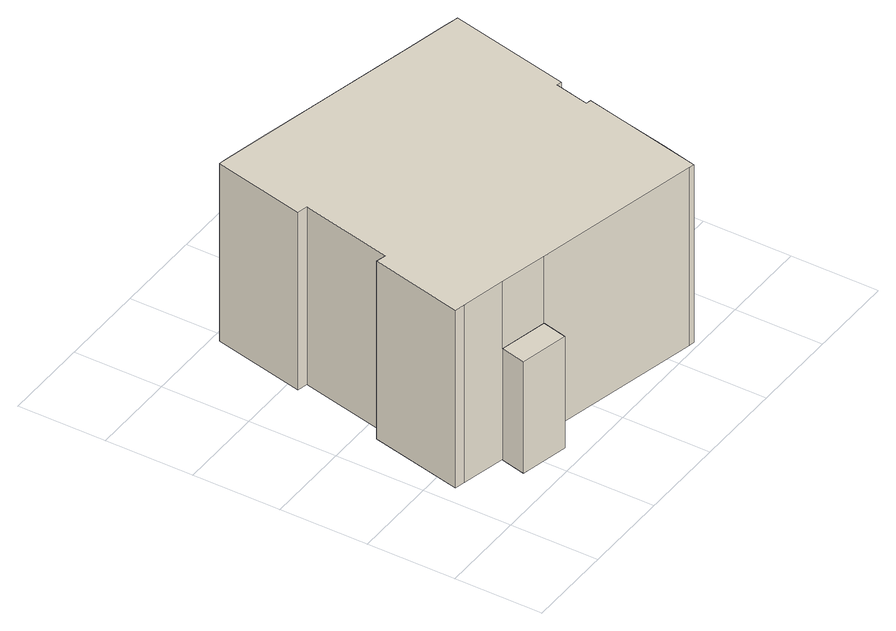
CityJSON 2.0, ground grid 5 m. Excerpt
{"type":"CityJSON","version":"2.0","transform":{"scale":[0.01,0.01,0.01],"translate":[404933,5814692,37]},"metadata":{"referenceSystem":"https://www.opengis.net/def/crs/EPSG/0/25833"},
"CityObjects":{
"building1":{"type":"Building","attributes":{"Gemeindeschluessel":"11000010","function":"31001_1010"},"address":[{"country":"Germany","locality":"Berlin","thoroughfareNumber":"7","thoroughfareName":"Willestraße"}],"children":["building1-1","building1-2","building1-3","building1-4","building1-5"]},
"building1-1":{"type":"BuildingPart","attributes":{"BezugspunktDach":"2200","measuredHeight":14.32,"storeysAboveGround":3},"parents":["building1"],"geometry":[{"type":"MultiSurface","lod":"1","boundaries":[[[0,1,2,3,4,5,6,7,8,9,10,11,12,13,14,15,16,17,18,19,20,21,22,23]],[[24,25,26,27,28,29,30,31,32,33,34,35,36,37,38,39,40,41,42,43,44,45,46,47]],[[24,47,23,22]],[[25,24,22,21]],[[26,25,21,20]],[[27,26,20,19]],[[28,27,19,18]],[[29,28,18,17]],[[30,29,17,16]],[[48,49,16,15]],[[31,30,50,51]],[[32,31,15,14]],[[52,53,14,13]],[[33,32,54,55,56]],[[34,33,13,12]],[[35,34,12,11]],[[36,35,11,10]],[[37,36,10,9]],[[38,37,9,8]],[[39,38,8,7]],[[40,39,7,6]],[[57,58,6,5]],[[41,40,59,60,61]],[[42,41,5,4]],[[43,42,4,3]],[[44,43,3,2]],[[62,63,2,1]],[[46,45,1,0]],[[47,46,0,23]],[[51,50,49,48]],[[56,55,54,53,52]],[[61,60,59,58,57]],[[64,45,44,65,63,62]]]}]},
"building1-2":{"type":"BuildingPart","attributes":{"BezugspunktDach":"2200","measuredHeight":7.97,"storeysAboveGround":3},"parents":["building1"],"geometry":[{"type":"Solid","lod":"1","boundaries":[[[[52,66,67,53]],[[68,69,56,55]],[[68,55,53,67]],[[69,68,67,66]],[[56,69,66,52]],[[56,52,53,55]]]]}]},
"building1-3":{"type":"BuildingPart","attributes":{"BezugspunktDach":"2200","measuredHeight":6.82,"storeysAboveGround":3},"parents":["building1"],"geometry":[{"type":"MultiSurface","lod":"1","boundaries":[[[70,63,62,71]],[[72,73,74,75]],[[72,75,71,62]],[[73,72,62,45,44]],[[74,73,63,70]],[[75,74,70,71]],[[44,45,62,63,76]]]}]},
"building1-4":{"type":"BuildingPart","attributes":{"BezugspunktDach":"2200","measuredHeight":7.96,"storeysAboveGround":3},"parents":["building1"],"geometry":[{"type":"Solid","lod":"1","boundaries":[[[[48,77,78,49]],[[79,80,51,50]],[[79,50,49,78]],[[80,79,78,77]],[[51,80,77,48]],[[51,48,49,50]]]]}]},
"building1-5":{"type":"BuildingPart","attributes":{"BezugspunktDach":"2200","measuredHeight":6.75,"storeysAboveGround":3},"parents":["building1"],"geometry":[{"type":"Solid","lod":"1","boundaries":[[[[81,82,58,57]],[[60,83,84,61]],[[83,60,58,82]],[[84,83,82,81]],[[61,84,81,57]],[[60,61,57,58]]]]}]}
},
"vertices":[
[157,367,1189],[409,310,1189],[683,249,1189],[1647,33,1189],[1676,27,1189],[1722,232,1189],[1783,504,1189],[1830,717,1189],[1801,723,1189],[1845,919,1189],[1874,912,1189],[2029,1606,1189],[2000,1612,1189],[1949,1624,1189],[1713,1676,1189],[1036,1828,1189],[761,1889,1189],[509,1945,1189],[451,1958,1189],[333,1432,1189],[392,1419,1189],[274,894,1189],[216,907,1189],[98,380,1189],[216,907,101],[274,894,101],[392,1419,101],[333,1432,101],[451,1958,101],[509,1945,101],[761,1889,101],[1036,1828,101],[1713,1676,101],[1949,1624,101],[2000,1612,101],[2029,1606,101],[1874,912,101],[1845,919,101],[1801,723,101],[1830,717,101],[1783,504,101],[1722,232,101],[1676,27,101],[1647,33,101],[683,249,101],[409,310,101],[157,367,101],[98,380,101],[1036,1828,941],[761,1889,941],[761,1889,146],[1036,1828,146],[1949,1624,937],[1713,1676,937],[1713,1676,901],[1713,1676,140],[1949,1624,140],[1722,232,799],[1783,504,799],[1783,504,325],[1783,504,124],[1722,232,124],[409,310,780],[683,249,780],[409,310,553],[683,249,542],
[1967,1703,937],[1731,1755,937],[1731,1755,140],[1967,1703,140],
[649,106,780],[375,169,780],[409,310,98],[683,249,98],[649,106,98],[375,169,98],[683,249,663],
[1064,1955,941],[789,2017,941],[789,2017,146],[1064,1955,146],
[1864,201,799],[1925,472,799],[1925,472,124],[1864,201,124]
]}
